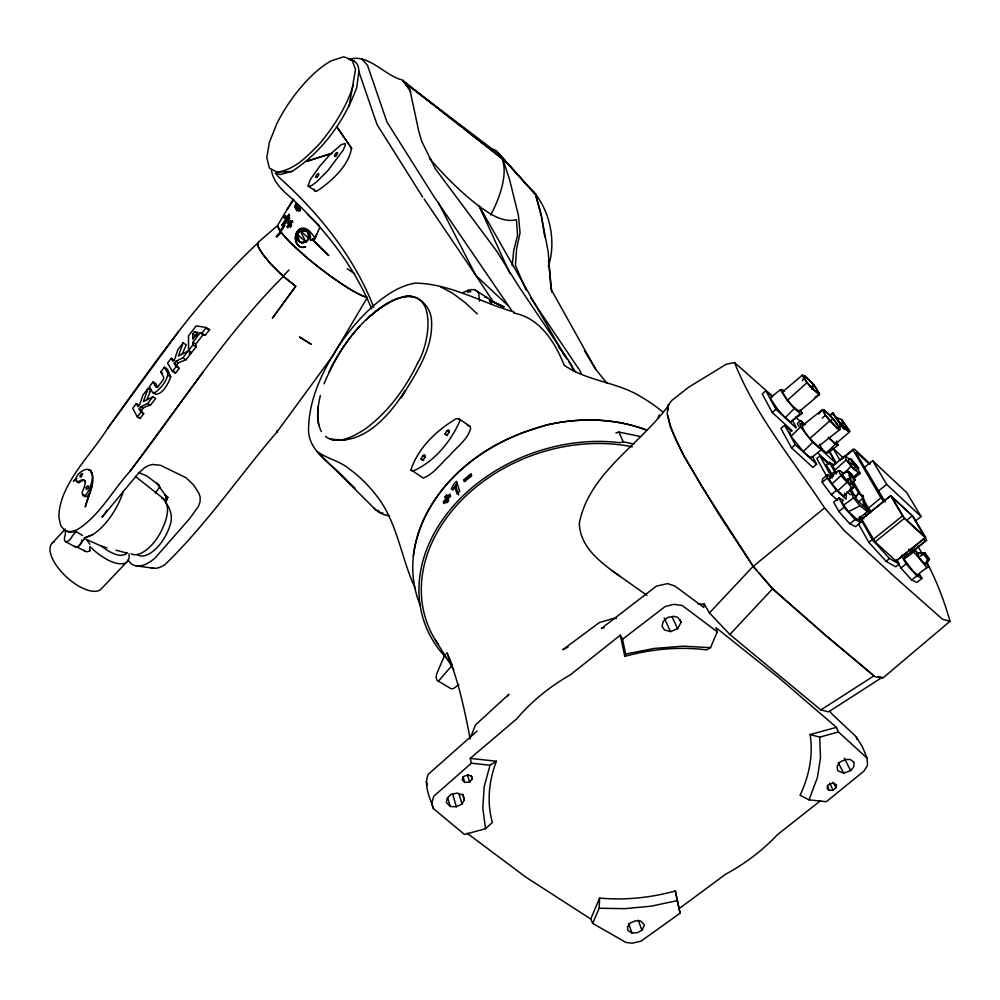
<?xml version="1.0" encoding="UTF-8"?>
<svg xmlns="http://www.w3.org/2000/svg" width="1000" height="1000" viewBox="0 0 1000 1000"><rect width="100%" height="100%" fill="white"/><g stroke="black" fill="none" stroke-linecap="round" stroke-linejoin="round"><path stroke-width="1.5" d="M310.363 239.8L310.525 236.163L309.05 231.35M592.663 923.4L599.15 908.25L599.637 898.05A165.312 119.55 -19.1 0 0 675.325 890.962L680.113 913.175L640.938 941.213L632.288 943.188L625.938 942.438L592.663 923.4L590.725 918.975L526.175 877.375L467.05 833.213M320.35 395.5C317.625 407.225 315.75 420.288 321.3 431.5M318.175 406.388L317.6 416.213L318.637 424.675M166.5 499.012L166.337 501.425L166.137 496.2L167.025 499.9L165.087 494.862L156.488 482.812L159.188 485.387L146.713 475.812L138.537 472.525M512.212 265.738L513.688 250.6L517.562 235.287L516.4 219.737C502.587 223 490.012 213.85 479.3 206.375C460.863 192.375 444.475 175.812 429.412 158.275M296.95 207.812L297.688 205.362M479.487 301.137L478.775 293.8A30.387 13.762 -54.9 0 0 469.888 289.812L469.1 291.762L467.512 292.175L468.3 290.212L470.913 291.887M667.688 410.65L668.15 406.95M837.675 500.425L831.312 494.625L822.163 482.35L827.3 478.137L827.725 474.712L830.888 477.612M410.988 469.875C417.863 448.013 436.962 429.975 456.438 418.625L459.175 418.975L469.95 426.287L470.65 428.413C467.675 439.775 456.55 447.062 449.325 455.85C440.85 463.288 434.075 473.95 423.263 478.05L410.988 469.875L412.512 471.275C433.587 462.4 450.85 441.812 459.775 420.988L459.175 418.975M822.163 482.35L822.625 478.888L827.725 474.712M349.05 106.512L355.487 69.662L352.1 59.875L343.775 56.812L331.625 60.65A68.412 24.775 -54.7 0 0 276.788 123.8L269.387 142.3L266.8 157.65L269.413 168.038L277.05 172.1L291.887 171.45C322.137 151.975 344.525 121.062 356.737 87.45L358.812 71.988C359.062 67.812 357.875 63.225 354.025 61.013M195.45 336.262L197.625 333.562M91.938 486.213L85.275 507.038C87.463 495.65 97.037 482.375 90.838 470.763L88.175 469.688M698 604L704.237 604.075L703.75 607.337L674.775 585.988L667.675 583.638L656.438 586.1L601.35 628.513L604.113 627.7M316.45 234.375L314.575 239.013L310.338 240.15L315.05 238.612L319.725 227.3M835.925 787.837L836.488 784.725L833.037 783.062L827.938 785.037L827.2 788.85L829.287 790.362L833.088 790.163L835.925 787.837L833.263 782.262M413.375 555.988C418.05 519.312 439.513 486.688 467.9 463.713M296.988 236.663C296.537 228.6 309.788 227.125 309.125 235.975C309.587 244.05 296.325 245.525 296.988 236.663L298.2 240.888L297.475 234.35L300.3 230.688L307.913 231.75L309.125 235.975M485.562 828.675L492.35 822.5A165.312 119.55 -19.1 0 1 496.388 761.237L490.037 765.225L484.162 786.775L482.812 808.388L485.562 828.675L464.5 834.463L433.45 808.612C429.988 797.812 423.55 785.738 428.175 774.4L477.088 731.038M858.675 502.137L863.075 497.863L863.812 506.737L855.3 497.85L858.525 493.225L863.275 496.05L864.475 505.575M164.35 367.225L167.862 373.312C167.162 381.375 160.438 388.738 154.062 393.312L152.8 392.812L149.375 386.688L153.012 381.962L156.1 387.388L157.613 387.05L163.062 379.988L163.888 377.575L160.7 371.975L164.35 367.225L167.338 369.05L170.738 376.987C168.125 383.663 162.9 394.5 155.238 394.275L154.012 392.262M548.337 266.262C556.65 241.575 549.812 209.725 532.675 190.912M918.975 575.25L917.25 574.888L912.938 570.938L903.95 559.113L904.575 557.25L913.55 549.675L918.575 553.45M182.237 354.062L186.275 344.85L183.1 342.875L178.463 356.037L188.075 351.075L191.262 353.038L185.975 359.787L178.312 362.812L176.675 364.913L179.175 368.475L175.45 373.237L172.413 371.388L167.55 363.075L171.213 358.325L174.275 360.213M146.812 399.712L150.925 390.037L148.1 388.338L143.412 401.525L152.812 396.8L155.65 398.5L150.425 405.175C146.537 406.163 137.825 408.925 143.688 413.775L140 418.488L137.312 416.9L132.713 408.325L136.337 403.625L139.05 405.225M836.425 727.35L810.138 734.55A165.312 119.55 -19.1 0 1 800.037 795.25L809.05 799.85L826.3 801.712L863.925 771.15L867.487 765.375L867.138 758.2L838.45 731.988L836.425 727.35L778.688 677.675L716.012 627.688L717.275 631.825L710.5 647.675L706.538 649.887A165.312 119.55 -19.1 0 0 624.788 656.388L625.65 654.062L622.525 639.263L620.325 635.175L570.325 674.837A170.387 123.225 -19.1 0 0 516.712 718.875L470.25 758.388L471.375 763.2L433.7 796.287L431.675 803.45L433.45 808.612M809.05 799.85L817.425 777.45L820.487 757.7L819.7 737.125L810.138 734.55M353.387 85.087C346.45 106.988 334 126.525 319.337 144.037C307.4 155.975 294.788 170 277.05 172.1M471.238 735.662L475.425 724.987L508.938 694.25L507.15 696.712M828.913 437.562L833.675 442.113L836.038 443.525L836.438 442.55M417.488 363.363C430.438 342.75 438.688 283.7 396.85 298.725C361.725 314.812 338.55 349.237 324.025 383.85M854.25 469.575L855.562 466.425L849.762 458.787L847.537 461.312L854.25 469.575L856.075 469.862L858.65 468.025L851.575 459.263L849.762 458.787M445.075 654.188L436.65 673.975L436.087 676.737L436.962 680.3L451.362 688.9L453.963 688.3L458.837 684.475M590.725 918.975L599.637 898.05M831.975 414.762L832.95 412.675L835.175 416.838L841.637 419.6L849.8 431.438L841.637 419.6L843.337 426.962M81 542.725A5.225 2.375 -61 0 1 76.475 546.85L86.662 551.812L89.637 551.013L89.913 546.45A33.763 14.412 42.7 0 0 117.463 563.45A33.763 14.412 42.7 0 0 128.988 553.825M658.088 417.525L659.338 414.862M819.175 394.787L819.513 394.038C815.738 386.562 810 378.837 802.412 375.087L782.537 391.938C786.388 399.6 792.212 406.675 799.388 411.413L819.175 394.787L806.925 382.738L802.412 375.087M641.938 930.263L644.5 924.987L640.738 921.012L635.438 920.837L630.062 923.1L627.45 927.075L627.9 930.45L632.013 933.088L637.362 932.663L641.938 930.263L638.263 920.175M417.488 363.363C405.262 388.862 387.887 412.388 364.913 429.175C353.825 436.138 337.987 445.55 325.525 436.463M452.837 490.087L457.262 483.3M454.688 486.575L453.075 489.562L451.213 489.012L453.9 484.012L456.525 481.337L459.725 491.325L457.075 494.012L454.688 486.575L456.325 487.638L455.513 485.075L458.7 495.075M421.087 458.875L422.837 455.625L424.538 454.825L425.312 455.825L424.062 458.837L421.987 460.037L421.087 458.875L423.638 460.438M464.338 799.812L462.987 795.113L457.125 793.05L450.875 794.5L447.125 798.225L446.375 802.45L450.238 806.488L456.312 806.762L462.025 804.062L464.338 799.812L462.75 794.087M445.062 434.05L446.875 430.737L448.6 429.913L449.4 430.9L448.525 433.212L446.587 435.15L445.062 434.05L447.65 435.575M681.125 622.275L677.775 617.337L673.812 616.312L667.525 617.475L663.188 621.6L662.062 626.325L664.438 629.9L670.475 631.6L677.625 628.675L681.125 622.275L679.862 619.45M799.388 411.413L799.875 410.5M367.287 297.562L333.013 355.487L277.113 431.8C239.525 475.6 206.625 524.312 165.113 564.487A34.237 16.488 -60.4 0 1 150.95 567.55M811.725 389.312L814.05 385.325L804.938 376.025L803.55 376.825C807.362 383.35 812.625 390.387 819.513 394.038L814.975 397.337M89.525 493.162L87.625 495.812L85.487 496.825L83.212 494.363M293.212 199.25L277.838 225.037A60.175 8.162 38.3 0 0 279.6 230.263L281.663 232.05M896.1 561.038L925.625 537.388L913.388 516.825L890.625 495.737L861.688 519.138L875.075 541.938L896.1 561.038L925.625 537.388M843.438 473.5L840.337 470.775L838.525 470.6L829.038 478.6L832.025 483.888L837.788 490.788L843.7 496.025L844.45 494.8M339.288 345.025C323.55 369.338 309.837 396.625 308.675 426.1C306.15 451.175 331.975 463.55 346.05 479.588M291.475 224.913L290.675 226.713L291.475 224.913L290.413 223.675L291.95 221.337L291.3 220.562L289.762 222.9L290.725 223.663L292.475 221.388L291.3 220.562M283.938 217.237L284.975 215.662L285.55 216.112L283.938 217.237L284.488 218.463L285.55 216.863L284.975 215.662M296.275 202.575L294.7 206.388L296.863 210.938L298.712 209.338L300.5 210.6M290.025 225.763L287.825 227.625L289.363 225.287L290.675 226.713M287.238 209.425L293.775 199.488M287.825 227.625L287.162 226.825L288.7 224.5L287.787 223.363L288.863 221.762L290.725 223.663M89.637 551.013L90.075 550.375M286.137 217.625L287.925 219.163L286.137 217.625L287.337 215.837L288.875 216.912M289.25 217.45L287.638 216.325L289.088 214.175C291.075 215.5 286.112 217.15 289.475 218.912L282.337 225.55L281.913 224.875L286.438 218.113M285.7 223.55L284.5 222.525L286.938 218.888L289.175 220.987M280.113 231L284.288 224.788L284.85 225.562L280.675 231.788A60.175 8.162 38.3 0 0 301.525 253.062A60.188 8.15 38.2 0 0 363.963 296.375A60.275 8.175 38.2 0 0 366.725 296.7M847.9 481.538L850.837 477.225L847.125 470.887L842.275 474.663L846.125 479.8L850.588 484.225L855.188 480.012L851.312 473.925L848.462 471.6L847.125 470.887L845.3 472.775M802.337 380.725L803.988 378.325M851.375 483.088L850.588 484.225L850.837 477.225L846.125 479.8M855.3 497.85L858.525 493.225L863.275 496.05M283.3 276.4C224.675 335.175 180.375 405.85 129.987 471.362C112.537 490.387 99.963 515.262 77.713 529.388A43.788 19.613 -60.4 0 1 64.45 530.075L60.775 525.763L58.95 517.562A43.788 19.6 -60.5 0 1 62.925 496.45C73.037 470.788 93.387 451.025 107.912 427.975C154.362 363.325 199.925 297.013 258.438 242.45L257.887 246.188L262.038 253.438L270.725 263.775L283.3 276.4L295.738 286.238L272.375 318.238L295.712 286.2C280.975 274.95 266.425 262.125 257.625 245.562L258.2 242.3L277.475 225.65L280.538 231.612L276.175 236.412L276.8 237.237L281.163 232.45L290.45 242.688L308.85 259.35A60.925 8.25 38.2 0 0 365.763 296.962M155.312 493.062L159.913 486.763M107.912 427.975L178.562 331.538M129.987 471.362L203.175 371.875M148.1 388.338L142.95 395.025L139.725 404.538L138.025 406.75L136.337 403.625M183.1 342.875L177.9 349.625L174.725 359.113L173 361.35L171.213 358.325M192.763 333.975L194.438 331.788L198.012 332.413L192.8 339.175L192.763 333.975L195.525 335.7M861.688 519.138L891.012 495.5M143.688 413.775L140.963 412.163L139.175 408.875L140.787 406.788L147.625 403.512L152.812 396.8M179.175 368.475L176.1 366.6L174.213 363.413L175.837 361.3L182.85 357.863L188.075 351.075M188.575 350.438L192.85 344.875L192.838 342.325L200.188 332.788L205.263 335.175L209.6 329.637L206.25 327.525L196.238 325.825L188.463 335.913L188.575 350.438L191.762 352.413L196.088 346.887L195.725 344.125L203.15 334.65L205.263 335.175M285.65 222.113L282.95 225.6L281.913 224.875M137.312 416.9L140.963 412.163M172.413 371.388L176.1 366.6M201.938 333.1L206.25 327.525M287.162 226.825L287.887 227.338L289.6 225.125L288.95 224.175L290.075 222.712M301.675 242.987L305.8 241.962L308.65 238.3L307.913 231.75L304.425 229.662M127.088 552.525L125.65 554.375L120.738 555.4A27.85 11.838 42.7 0 1 106.075 549.513L101.538 546.2L86.15 539.312L89.925 544.225M149.312 392.1L150.925 390.037M447.837 501.688L446.2 500.625L443.925 503.512L443.4 501.838L445.688 498.95L445 496.725L446.75 494.588L447.438 496.812L449.075 497.875L450.675 496M445 496.725L446.625 497.8L447.312 500.025L445.037 502.912L443.4 501.838M296.775 203.4C294.775 205.562 297.938 204.887 296.725 206.713L295.062 207.312L296.812 209.65L298.65 208.038L298.587 206.112M452.275 665.188L438.375 681.25M469.663 782.025L472.25 778.925L471.6 776.312L468 774.85L463.675 776.462L462.125 779.837L464.688 782.4L469.663 782.025L467.463 774.9M850.65 770.588L853.737 766.912L854.125 762.312L850.288 759.5L845.562 759.438L839.812 762.1L837.1 766.287L837.675 770.713L843.637 773.175L850.65 770.588L844.35 758.225M803.175 378.1L804.938 376.025M447.438 496.812L449.85 494L450.375 495.675L447.962 498.488L448.663 500.712L446.9 502.863L446.2 500.625M818.737 414.062L822.65 409.55C825.763 417.65 832.212 423.875 838.713 429.375L840.075 429.4C836.575 421.725 830.55 415.025 823.913 409.9L832.8 418.738L839.275 427.287L836.725 428.638M924.65 563.675L929.163 559.25L923.713 554L917.2 552.987L918.737 557.15L924.65 563.675L926.35 564.338L929.55 559.087L924.85 552.762L917.2 552.987L918.55 555.337M76.225 531.613L72.613 535.562A7.612 3.425 -61 0 1 66.075 541.712A7.612 3.425 -61 0 1 65.312 534.888L65.362 530.638L69.5 532.362L76.225 531.613L82.5 535.487M669.225 404.387C641.213 444.062 589.038 472.55 579.325 523.275C579.925 547.762 602.025 563.538 620.325 576.613M52.025 543.337L65.312 529.012M845.3 472.312L851.125 466.037L846.263 459.913L845.037 455.763L832.663 465.875L836.637 472.65M123.3 491.413A44.1 19.975 -60.4 0 1 92.463 534.775L86.137 537.3L82.513 541.175A7.713 3.5 -61 0 1 74.575 546.175M882.275 677.275L828.525 711.888L820.837 709.938L729.85 634.475L772.663 588.737L759.062 572.975M729.85 634.475L709.438 612.938L753.225 566.225L700.913 485.15M842.7 501.012L841.963 501.8L843.637 505.125L848.5 511.65L857.463 519.65L867.387 511.625L863.8 505M283.038 276.225L288.95 270M127.487 561.25L101.512 588.638A33.55 14.837 42.6 0 1 62.55 573.062L60.725 571.025A33.55 14.837 42.6 0 1 54 541.9M829.825 421.763L832.8 418.738M784.525 391.312L782.45 389.588L780.413 389.712L770.825 397.3L771 399.412L777.575 409.137L785.263 417.65L794.25 408.537L800.387 413.55L802.262 413.325L800.25 409.663M789.75 432.013L791.012 436.25L803.288 451.538L812.712 442.3L800.55 426.938L799.938 423.512L802.212 424.438M791.012 436.25L800.55 426.938M922.788 554.75L924.85 552.762L922.05 553.65M826.237 452.912L835.325 444.288L838.125 445.138L828.363 452.775L826.237 452.912L820.288 447.413M832.025 483.888L840.938 475.6L838.525 470.6M886.225 561.375L889.412 558.438L899.2 564.062L895.75 566.8L886.225 561.375L868.812 542.388L858.425 523.775M837.788 490.788L847.025 482.262L852.575 488.125L853.925 487.262L851.388 482.65M852.975 477.587L858.213 472.775L860.2 473.387L852.938 479.125M76.525 478.375L73.362 481.262L76.775 478.188M822.275 418.088L825.35 415.288L822.65 409.55L801.988 425.875C804.638 434.325 811.8 440.863 818.462 446.388L840.075 429.4M838.85 428.55L842.163 425.55L849.412 432.025L836.038 443.525M787.588 400.112L806.925 382.738M772.325 412.537L775.938 409.325L765.825 390.775L762.175 393.9L772.325 412.537L792.212 430.838M834.737 470.213L846.263 459.913M809.925 438.475L829.788 420.812M843.7 496.025L852.575 488.125M812.325 456.4L816.625 464.15L812.887 467.438L791.525 447.875L780.9 428.375L784.762 425.288L791.425 431.438M785.263 417.65L790.725 421.95L800.387 413.55M463.713 479.938L471.025 473.663L471.575 475.325L464.25 481.6L463.713 479.938L465.337 481.012L471.613 475.65M365.55 320.325C378.6 308.8 393.812 295.425 412.388 296.537M914.325 550.325L926.6 540.225L912.337 515.788L891.363 496.262L903.737 517.263L924.887 536.888M805.188 424.625L800.8 420.562L797.2 423.625L798.675 426.275M870.2 463.9L854.45 449.125L852.837 449.5L840.863 459.65L853.312 449.988M926.488 561.725C936.525 580.612 944.212 600.712 950 621.3L882.85 678.062L874.75 676.637L825.462 635.35L772.45 588.825L753.15 566.462L718.6 513.913L683.8 455.913L670.475 427.275L667.163 414.012L667.987 405.325L671.925 400.35L688.8 387.1L726.213 364.263L734.513 362.55L772.738 396.375M284.5 222.525L287.638 219.887L286.938 218.888M370.6 308.25C383.425 296.975 397.925 285.988 415.225 283.125C449.812 283.562 481.35 302.55 514.075 312.05M871.338 511.637L868.487 508.113L880.913 497.762L852.837 449.5M829.587 415.45L832.95 412.675C836.538 420.337 842.562 427.262 849.412 432.025M819.725 444.087L821.8 449.237L811.787 457.5L808.737 456.35L803.288 451.538M843.413 457.962L833.188 448.462L829.575 451.425L836.462 463.587M834.075 464.9L829.35 462.312L826.225 464.875L833.462 476.475M831.425 474.188L834.575 471.613L829.35 462.312M753.15 566.462L824.587 507.9C793.35 460.45 755.588 415.763 734.513 362.55M791.525 447.875L795.325 444.762L784.762 425.288M864.825 467.1L872.675 460.7L906.775 492.675L921.075 516.538L915.413 521.062M831.312 494.625L836.475 490.412L846.012 499.137L846.325 495.562L844.5 493.137M843.487 500.3L838.9 497.925L833.7 502.163L838.838 511.5L849.825 523.812L855.525 526.65L860.75 522.438L858.5 518.425M369.25 316.775C377.55 309.5 386.512 302.838 396.85 298.725M838.838 511.5L844.075 507.25L838.9 497.925M877.525 491.775L886.663 484.387L872.675 460.7M849.825 523.812L855.062 519.575L860.75 522.438M906.975 520.125L912.337 515.788M875.075 541.938L904.4 518.325L925.288 537.675M873.138 539.513L902.5 515.913L890.625 495.737M833.012 465.337L835.763 463.137L829.038 451.213M849 475.775L851.312 473.925L855.188 480.012M868.812 542.388L872.288 539.6L859.613 517.038M848 491.975L853.925 487.262M919.675 574.325L922.013 578.375L916.862 582.438L911.637 580L900.925 567.975L906.1 563.875L901.45 555.775M911.637 580L916.825 575.913L922.013 578.375M820.525 800.7L777.438 834.675A170.387 123.225 -19.1 0 1 725.625 874.25L679.05 908.675L680.113 913.175M828.913 464.288L819.987 456.037L816.8 458.537L827.038 476.9M622.525 639.263L665.088 606.575L673.775 604.35L682.2 605.462L717.275 631.825M914.025 549.837L926.6 540.225M802.262 413.325L790.725 421.95M917.25 574.888L926.862 567.625L928.6 567.375L927.45 564.725M843.637 505.125L853.512 497.938L851.625 493.25L856.2 496.138M903.95 559.113L913.838 552.05L913.55 549.675M926.75 560.95L929.163 559.25M820.837 709.938L874.075 675.788M918.737 557.15L923.713 554L927.837 560.163M301.3 228.412C291.55 231.825 294.725 250.75 305.65 246.863C296.45 250.3 292.15 236.5 298.087 230.812C304.212 223.287 312.312 233.137 315.05 238.612M568.062 647.038L562.725 649.762L599.425 622.513L613.362 618.45L616.325 618.5M848.5 511.65L860.025 505.8L867.387 511.625M463.25 292.475L468.3 290.212M348.812 59.55C368.3 52.688 385 76.263 402.762 80.05L410.163 91L418.75 131.163L421.8 141.525L435.262 168.675L496.863 251.35L518.962 286.688L571.587 365L573.225 370.913M809.938 387.1L814.05 385.325L819.513 394.038M86.137 537.3L83.975 538.212L92.463 534.775M189.075 353.925L191.262 353.038M829.038 478.6L830.438 478.088M839.275 427.287L837.45 427.925L825.35 415.288M546.337 425.075L522.125 432.85L507.038 439.212A156.6 122.75 -20 0 0 467.863 463.725M332.337 153.188L306.262 161.475L332.325 153.212M83.588 479.975L78.463 482.938L77.337 481.037M615.938 432.95L618.987 432.062L640.263 436.5M633.938 444.025L623.237 441.8L620.163 442.7L613.987 442.062A158.688 123.45 -19.9 0 0 446.262 514.637A158.688 123.45 -19.9 0 0 448.338 660.062M819.7 737.125L838.45 731.988M291.887 171.45L280.238 174.537L275.325 173.075L278.363 176.75C318.837 213.012 353.913 256.425 373.812 307.413M329.95 439.113C363.387 446.112 389.175 415.7 405.262 390.513L401.125 397.887C415.55 373.825 434.338 348.025 431.337 318.363C429.55 304.562 416.8 293.425 402.562 296.863M677.463 900.575L651.388 906.15L624.763 908.662L599.15 908.25M625.65 654.062L654.163 648.45L683.112 646.162L710.5 647.675M848.787 461.1L847.537 461.312L858.65 468.025L856.312 466.5M305.8 241.962L299.738 242.3L297.475 234.35L305.8 241.962L300.3 230.688L308.65 238.3M844.038 429.325L846.062 429.237L837.45 419.712L838.938 422.463M126.888 553.038L115.962 550.212M345.325 439.963L331.225 439.375M470.25 758.388L496.388 761.237M471.375 763.2L490.037 765.225M136.263 565.875L154.162 568.312M382.85 512.987L379.938 512.513L378.025 510.225M513.812 313.075C539.862 317.8 555.163 342.475 564.2 365.238C587.75 381.65 617.812 381.838 641.912 397.388A160.8 121.3 -7 0 1 663.312 412.512M878.175 676.538L880.913 677.038M350.475 60.237L354.2 60.975M839.688 425L842.163 425.55L842.763 428.137M499.062 305.062L503.95 306.9L489.525 300.363M206.95 328.975L209.6 329.637M383.963 514.575L389.55 516.062M950 621.3L942.537 619.263L895.138 577.325L844.175 530.5L824.587 507.9M101.538 546.2L106.975 547.825M302.312 229.788L307.913 231.75M503.95 306.9L492.887 301.737L501.512 305.637M467.3 425.238L469.95 426.287M493.562 302L489.4 300.15L491.362 304.387M821.8 449.237L818.6 447.688L812.712 442.3M901.988 555.075L905.938 557.013M75.4 547.038L65.5 541.562M440.35 286.7L452.775 293.35L465.2 302.663L477.362 313.975M161.725 497.925C173.15 505.812 165.037 523.525 160.138 533.312A32 15.15 -60.5 0 1 131.175 553.763M362 59.2L367.5 65.362L386.962 121.988L433.825 196.4L512 310.963M350.95 147.85L351.763 148.537L336.825 126.812L351.438 148.138C349.263 165.338 330.65 182.237 316.375 191.45L308.025 186.012L310.287 179.675L319.812 166.112L330.475 154.062L341.362 144.6L345.138 143.525L345.35 145.125L343.125 150.238L328.162 170.25L317.25 181.3L311.913 185.425L308.238 186.388M167.95 375.337L170.738 376.987M140.787 406.788L143.025 408.113M139.175 408.875L141.412 410.2M147.625 403.512L150.425 405.175M316.913 451.45C326.675 458.562 339.263 460.775 348.775 468.525C360.525 477.013 370.688 487.562 379.225 499.25C398.05 525.775 401.575 559.325 415.225 588.3M153.012 381.962L155.887 383.688L157.7 387.525M422.837 455.625L425.5 457.238M160.7 371.975L162.675 373.162M860.113 516.475L863.875 518.75M175.837 361.3L178.312 362.812M174.213 363.413L176.675 364.913M446.875 430.737L449.525 432.375M182.85 357.863L185.975 359.787M192.838 342.325L195.725 344.125M192.85 344.875L196.088 346.887M200.188 332.788L203.15 334.65M194.438 331.788L197.225 333.537M475.35 290.2L487.325 297.75M445.688 498.95L447.312 500.025M354.588 273.738L347.15 268.7M290.413 223.675L291.2 224.225M287.787 223.363L288.95 224.175M288.7 224.5L289.6 225.125M291.95 221.337L292.913 222.013M298.65 208.038L300.587 209.4M611.938 570.575L646.938 595.337M841.538 426.025L846.062 429.237M847.125 470.887L851.312 473.925M165.3 502.137C170.662 508.363 173.113 517.788 169.9 525.688A29.775 14.812 -61.1 0 1 137.25 554.525M405.562 83.188L403.088 81.312L405.513 83.225M408.038 85.075L493.512 150.025A79.425 33.9 -54.2 0 1 490.712 215.025M845.037 455.763L848.913 458.713M407.95 85.138L433.587 105.15M436.025 107.062L461.662 127.075M464.1 128.988L501.95 158.537L406.438 83.362M319.025 225.325L307.4 214.3M288.163 217.062L289.75 218.312M285.55 216.863L286.663 217.725M135.312 476.362L164.35 499.35M872.925 674.837L825.2 634.837M852.163 461.475L855.4 464.225L860.2 473.387M824.05 633.825L772.663 588.737M795.537 417.1L800.1 421.25M795.325 444.762L816.625 464.15M910.987 549.212L913.238 551.263M905.913 553.188L908.188 555.275M817.788 452.925L828.787 463.038M846.975 491.662L850.375 494.787M908.512 549.15L911.938 552.3M923.025 538.913L925.263 540.975M775.938 409.325L795.9 427.8M765.825 390.775L772.425 396.9M820.3 448.8L835.763 463.137M867.138 758.2L862.425 746.85L856.188 736.75L831.175 713.263L830.062 710.938M869.4 464.263L857.138 452.788L855.888 452.6L885.238 502.088M886.663 484.387L921.075 516.538M507.3 304.95L475.9 275.5L424.15 199.025M851.125 466.037L858.213 472.775M835.325 444.288L828.275 437.262M346.488 479.988L355.012 488.25M530.575 189.025L535.363 193.738L540.9 213.325L548.225 252.1L550.988 289.163L595.65 369.237L607.175 383.5M317.887 452.337L375.737 509.837M926.862 567.625L913.838 552.05M83.812 550.35L84.725 551.3M840.938 475.6L847.025 482.262M872.288 539.6L889.412 558.438M492.625 149.15A79.963 34.137 -54.2 0 1 496.25 150.825L528.612 186.95M834.575 471.613L836.612 473.9M906.1 563.875L916.825 575.913M844.075 507.25L855.062 519.575M496.25 150.825L535.5 194.412L541.213 215.775M794.25 408.537L787.05 400.238L780.413 389.712M753.225 566.225L757.113 570.725M289.363 225.287L290.425 226.537M853.512 497.938L860.025 505.8M854.087 478.512L848.462 471.6L842.25 473.025L842.275 474.663M902.5 515.913L904.4 518.325M880.913 497.762L883.612 501.188M90.538 470.6L92.175 474.038A20.987 9.338 -60.4 0 1 87.713 492.15A5.275 2.362 -60.4 0 1 83.737 495.85L82.762 495.6L82.1 492.488L84.388 486.788A9.45 4.2 -60.4 0 0 81.225 480.037L77.375 482.337L75.763 480.525L75.862 478.875A5.225 2.312 -60.3 0 1 78.95 473.5A20.987 9.338 -60.4 0 1 90.538 470.6L92.175 474.038M834.062 415.2L842.163 425.55M288.863 221.762L289.762 222.9M827.3 478.137L836.475 490.412M837.725 420.312L841.125 424.963M173.975 371.188L175.438 373.225M314.8 191.075L314.237 189.175M530.688 297.825L580.288 371.225L581.125 374.175M139.338 417.512L140 418.488M558.312 346.262L560.913 350.138M562.65 352.713L566.975 359.162M568.713 361.75L575.638 372.075M493.325 301.925L475.9 275.5L438.15 202.2M434.588 638.787L453.837 669.65M422.688 197.075L377.05 124.562L358.762 71.237M917.862 546.112L922.362 553.987M584.438 350.662L595.65 369.237M704.237 604.075L709.438 612.938M914.412 548.362L917.537 553.7M700.088 483.825C688.25 461.875 672.712 440.562 667.962 415.637M509.925 273.475L479.3 206.375L564.062 354.862M853.138 481.188L868.487 508.113M896.925 560.062L899.2 564.062M833.188 448.462L840.1 460.613M851.625 480.85L859.312 494.35M863.15 501.1L870.075 513.25M896.312 559.875L900.925 567.975M850.238 487.912L854.825 496.025M864.762 513.587L866.3 516.287M849.712 489.775L852.688 495.025M800.8 420.562L803.75 425.825M819.987 456.037L832.225 478.113M792.6 420.825L796.275 427.488M838.25 762.663L843.637 773.175M479.3 206.375L486.925 221.55M829.65 783.188L833.088 790.163M827.3 786.137L829.287 790.362M672.013 616.613L677.625 628.675M664.225 617.925L670.475 631.6M371.712 308.913C353.088 263.863 321.7 224.625 285.2 192.613C278.688 186.688 272.6 178.888 271.4 169.988M618.987 432.062L623.237 441.8M526.025 289.95L515.462 265.35L516.625 248.5L520.05 232.9L518.475 215.75L509.762 180.338L502.537 157.9L535.5 194.412M452.275 665.375L446.938 652.837C458.425 680.413 464.613 709.737 470.163 738.988M836.4 440.938L838.125 445.138M85.025 480.662L85.538 482.05M628.488 923.425L632.013 933.088M277.113 431.8L276.8 430.863L277.075 431.788M426.138 781.575L427.425 785.362M459.038 794.125L462.025 804.062M447.663 797.663L450.238 806.488M463 776.587L464.688 782.4M471.425 776.075L472.25 778.925M452.6 793.713L456.312 806.762M856.188 736.75L856.938 739.4M491.538 304.188L490.887 301.475A31.125 14.275 -54.8 0 0 484.712 297.125M675.325 890.962L679.05 908.675M620.325 635.175L624.788 656.388M541.5 217.225L544.812 237.125M548.525 260.613L551.75 292.113M300.012 208.275L300.175 210.25L298.875 211.337L298.712 209.338M128.125 559.75A40.65 20.213 -61.1 0 0 155.025 558.038L189.688 518.587L198.525 506.213L200.1 501.613L200.188 497.125L198.888 493.263L193.762 485.15L186.163 477.825L160.338 465.225L152.375 464.462L148.312 465.65L144.65 467.663L138.663 473.013L102.013 517.3L104.625 513.8A44.375 19.013 -59.9 0 0 107.075 510.2M404.438 82.8A80.738 30.425 -56.1 0 1 406.613 85.85M403.888 82.238A80.712 30.962 -54.6 0 1 408.762 88.275M403.125 80.925A81.463 31.25 -54.6 0 1 410.625 92.275M546.337 425.062A156.588 122.75 -20 0 1 646.938 430.25M420.487 605.85A156.6 122.75 -20 0 1 423.9 518.875C447.475 469.8 496.575 437.6 548.337 424.613L549.775 424.3A156.562 122.737 -20 0 1 646.413 430.037M339.375 345.087A100.787 44.138 -56 0 1 370.613 308.4M383.938 514.612A116.137 54.65 -55.9 0 1 373.75 507.987M329.1 371.788A83.162 36.475 -56.1 0 1 359.963 326M81.875 539.862A5.225 2.375 -61 0 1 81.575 541.25M437.825 643.9A156.3 121.587 -19.9 0 1 461.887 499.862A156.3 121.587 -19.9 0 1 632.325 446.838M80.275 475.588L80.175 476.962L81.2 476.975L82.675 473.713L81.4 473.85L80.275 475.588M86.175 487.6L86.388 489.55L88.25 487.738L88.488 486.025L87.438 485.975L86.175 487.6M167.963 497.537L165.087 494.862L167.963 497.537M311.212 344.275L299.675 337.125L311.212 344.275M328.663 255.463L312.275 239.4L328.663 255.463M335.775 156.012A2.35 0.887 -54.8 0 0 337.413 152.613A2.35 0.887 -54.8 0 0 334.775 154.762A2.35 0.887 -54.8 0 0 335.775 156.012M317.05 177.125A2.338 0.887 -55 0 0 318.688 173.738A2.338 0.887 -55 0 0 316.087 175.863A2.338 0.887 -55 0 0 317.05 177.125"/></g></svg>
